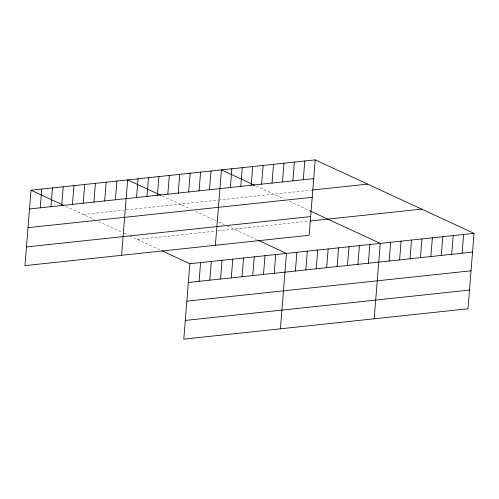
<?xml version="1.0" encoding="UTF-8"?>
<svg xmlns="http://www.w3.org/2000/svg" width="499" height="499" viewBox="0 0 499 499"><rect width="100%" height="100%" fill="white"/><g stroke="black" fill="none" stroke-linecap="round" stroke-linejoin="round"><path stroke-width="0.37" stroke-dasharray="2.5 1.87" d="M83.433 214.483L124.076 210.141M126.378 209.898L218.019 200.105M218.768 200.024L311.806 190.088M137.431 239.476L214.888 231.199M217.957 230.869L309.243 221.119M256.149 185.952L284.368 199.007M289.277 201.284L310.316 211.021M162.362 195.97L190.581 209.031M195.489 211.302L216.529 221.038M218.631 222.011L224.244 224.606M227.051 225.904L256.523 239.545M65.731 206.293L94.654 219.679M98.858 221.625L122.005 232.334M124.108 233.307L128.318 235.254M129.715 235.902L159.898 249.868"/><path stroke-width="0.75" d="M31.019 190.231L24.95 265.636L309.155 235.272L315.218 159.867L31.019 190.231L63.691 205.351M40.244 207.815L41.754 189.084M50.985 206.667L52.489 187.936M61.72 205.519L63.23 186.788M72.455 204.378L73.964 185.64M83.19 203.23L84.699 184.493M93.931 202.083L95.434 183.345M104.665 200.935L106.175 182.197M115.4 199.787L116.909 181.056M121.581 255.313L127.644 179.908L161.002 195.34M136.558 197.529L138.067 178.792M146.98 196.413L148.49 177.681M157.403 195.302L158.907 176.565M167.82 194.186L169.329 175.455M178.243 193.076L179.752 174.338M188.666 191.959L190.169 173.228M161.938 250.816L189.845 263.728L183.782 339.133L467.981 308.769L474.05 233.364L315.218 159.867M199.082 190.849L200.592 172.111M199.076 281.317L200.586 262.58M209.505 189.732L211.015 171.001M209.811 280.17L211.32 261.432M215.368 245.29L221.431 169.885L254.789 185.322M220.552 279.022L222.055 260.285M230.345 187.505L231.854 168.774M231.287 277.874L232.79 259.143M240.768 186.395L242.277 167.658M242.021 276.727L243.531 257.995M251.19 185.279L252.694 166.547M252.756 275.579L254.265 256.848M261.607 184.168L263.116 165.431M263.497 274.431L265 255.7M272.03 183.052L273.539 164.321M274.232 273.284L275.741 254.552M282.453 181.942L283.956 163.204M280.407 328.81L286.476 253.405L257.889 240.175M292.869 180.825L294.379 162.094M295.389 271.026L296.899 252.294M303.292 179.715L304.802 160.984M305.812 269.915L307.315 251.178M316.229 268.799L317.738 250.068M326.652 267.689L328.161 248.951M337.075 266.572L338.578 247.841M347.491 265.462L349.001 246.724M357.914 264.345L359.423 245.614M368.337 263.235L369.84 244.498M374.194 318.792L380.263 243.387L310.316 211.021M389.176 261.008L390.686 242.271M399.599 259.892L401.102 241.16M410.016 258.781L411.525 240.044M420.439 257.665L421.948 238.934M430.862 256.555L432.365 237.817M441.278 255.438L442.788 236.707M451.701 254.328L453.211 235.59M462.124 253.211L463.627 234.48M29.51 208.962L313.715 178.598M312.555 190.007L367.632 184.125M28.006 227.663L312.206 197.305M26.453 246.93L310.659 216.572M309.985 221.038L421.636 209.112M189.845 263.728L474.05 233.364M188.341 282.465L472.541 252.101M186.832 301.165L471.037 270.801M185.285 320.433L469.49 290.069"/></g></svg>
